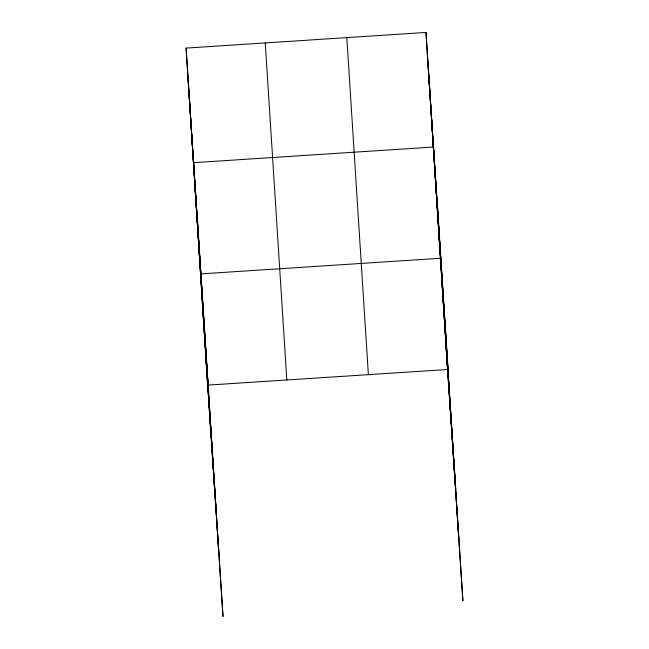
<?xml version="1.0" encoding="UTF-8"?>
<svg xmlns="http://www.w3.org/2000/svg" width="649" height="649" viewBox="0 0 649 649"><rect width="100%" height="100%" fill="white"/><g stroke="black" fill="none" stroke-linecap="round" stroke-linejoin="round"><path stroke-width="0.97" d="M425.987 32.45L447.534 369.492L207.639 385.133L186.093 48.091L425.987 32.45L462.907 600.909L445.758 341.69M193.418 162.68L433.313 147.047M200.533 273.91L440.428 258.27M427.821 61.095L432.559 133.572M431.48 118.394L448.686 378.464M435.09 174.849L439.779 246.482M438.643 230.46L455.793 489.687M442.204 286.079L446.893 357.704M186.093 48.091L223.013 616.55L205.863 357.323M187.926 76.736L192.672 149.205M191.593 134.035L208.791 394.097M195.195 190.49L199.884 262.115M198.756 246.101L215.898 505.328M202.31 301.712L206.999 373.345M437.248 201.961L458.794 539.003M433.013 138.18L454.56 475.222M428.9 76.274L450.447 413.316M346.826 37.61L368.372 374.651M265.263 42.931L286.809 379.973M197.353 217.602L218.9 554.644M193.118 153.813L214.665 490.863M189.005 91.915L210.552 428.957"/></g></svg>
